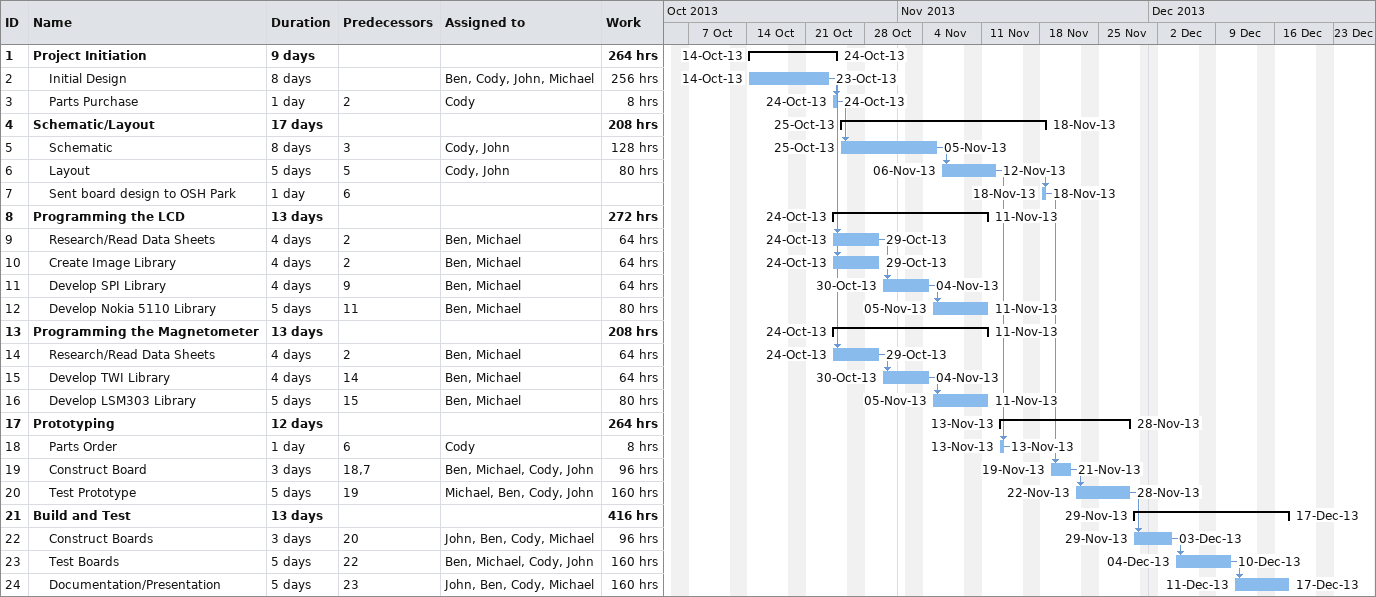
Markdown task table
| ID | Level | Task | Duration | Start | Finish | Predecessors | Resources | Work (h) |
|---|---|---|---|---|---|---|---|---|
| 1 | 1 | **Project Initiation** | 9d | 2013-10-14 | 2013-10-24 |  |  | 264 |
| 2 | 2 | Initial Design | 8d | 2013-10-14 | 2013-10-23 |  | Ben, Cody, John, Michael | 256 |
| 3 | 2 | Parts Purchase | 1d | 2013-10-24 | 2013-10-24 | 2 | Cody | 8 |
| 4 | 1 | **Schematic/Layout** | 17d | 2013-10-25 | 2013-11-18 |  |  | 208 |
| 5 | 2 | Schematic | 8d | 2013-10-25 | 2013-11-05 | 3 | Cody, John | 128 |
| 6 | 2 | Layout | 5d | 2013-11-06 | 2013-11-12 | 5 | Cody, John | 80 |
| 7 | 2 | Sent board design to OSH Park | 1d | 2013-11-18 | 2013-11-18 | 6 |  |  |
| 8 | 1 | **Programming the LCD** | 13d | 2013-10-24 | 2013-11-11 |  |  | 272 |
| 9 | 2 | Research/Read Data Sheets | 4d | 2013-10-24 | 2013-10-29 | 2 | Ben, Michael | 64 |
| 10 | 2 | Create Image Library | 4d | 2013-10-24 | 2013-10-29 | 2 | Ben, Michael | 64 |
| 11 | 2 | Develop SPI Library | 4d | 2013-10-30 | 2013-11-04 | 9 | Ben, Michael | 64 |
| 12 | 2 | Develop Nokia 5110 Library | 5d | 2013-11-05 | 2013-11-11 | 11 | Ben, Michael | 80 |
| 13 | 1 | **Programming the Magnetometer** | 13d | 2013-10-24 | 2013-11-11 |  |  | 208 |
| 14 | 2 | Research/Read Data Sheets | 4d | 2013-10-24 | 2013-10-29 | 2 | Ben, Michael | 64 |
| 15 | 2 | Develop TWI Library | 4d | 2013-10-30 | 2013-11-04 | 14 | Ben, Michael | 64 |
| 16 | 2 | Develop LSM303 Library | 5d | 2013-11-05 | 2013-11-11 | 15 | Ben, Michael | 80 |
| 17 | 1 | **Prototyping** | 12d | 2013-11-13 | 2013-11-28 |  |  | 264 |
| 18 | 2 | Parts Order | 1d | 2013-11-13 | 2013-11-13 | 6 | Cody | 8 |
| 19 | 2 | Construct Board | 3d | 2013-11-19 | 2013-11-21 | 18, 7 | Ben, Michael, Cody, John | 96 |
| 20 | 2 | Test Prototype | 5d | 2013-11-22 | 2013-11-28 | 19 | Michael, Ben, Cody, John | 160 |
| 21 | 1 | **Build and Test** | 13d | 2013-11-29 | 2013-12-17 |  |  | 416 |
| 22 | 2 | Construct Boards | 3d | 2013-11-29 | 2013-12-03 | 20 | John, Ben, Cody, Michael | 96 |
| 23 | 2 | Test Boards | 5d | 2013-12-04 | 2013-12-10 | 22 | Ben, Michael, Cody, John | 160 |
| 24 | 2 | Documentation/Presentation | 5d | 2013-12-11 | 2013-12-17 | 23 | John, Ben, Cody, Michael | 160 |
